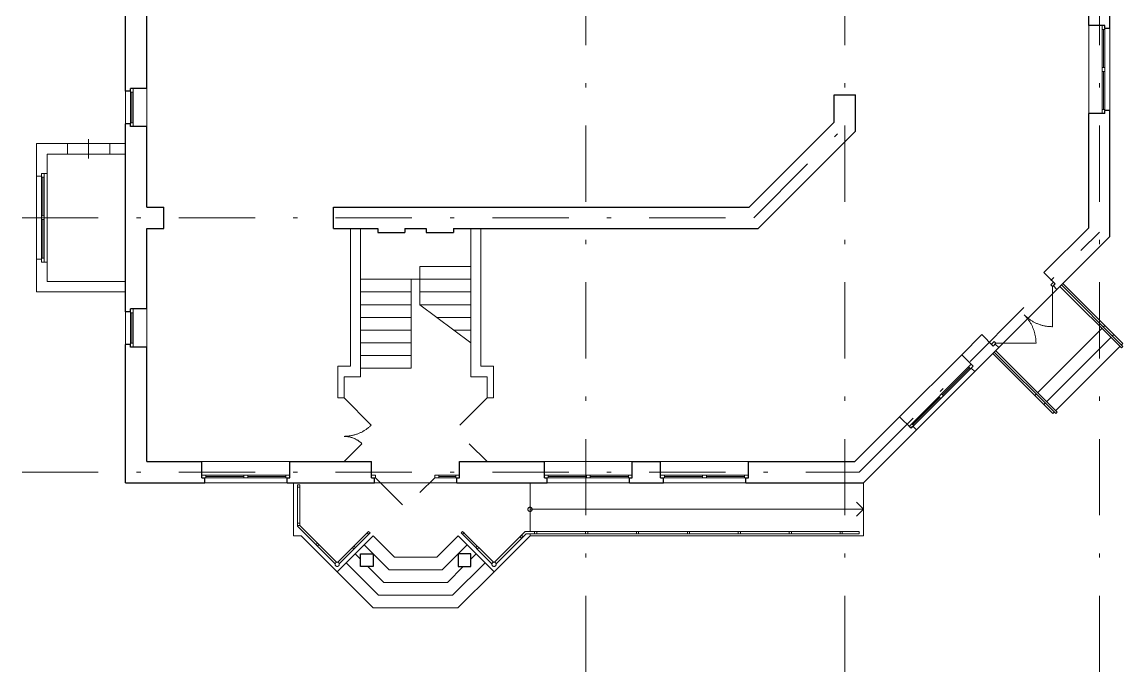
# Model space of a CAD drawing. Header units: metres. Extents: x 2.6 to 28.5, y 13.4 to 40.4.
# Drawn here: x 2.58 to 28.53, y 13.41 to 28.73 of the extents above; entities that cross this region are included whole.
import ezdxf

# ---------------------------------------------------------------- set-up
doc = ezdxf.new("R2010")
doc.units = ezdxf.units.M
doc.header["$MEASUREMENT"] = 0
doc.linetypes.add('DGN Style 4', pattern=[3.597503, 1.797628, -0.898814, 0.002247, -0.898814])

msp = doc.modelspace()

# ---------------------------------------------------------------- linework, layer by layer
at = {"color": 1, "linetype": 'DGN Style 4', "lineweight": 0}
for p, q in [((15.869, 13.407), (15.869, 37.697)), ((21.969, 13.407), (21.969, 37.697)), ((27.969, 13.407), (27.969, 37.697)), ((19.823, 24.117), (21.969, 26.264)), ((2.579, 24.117), (19.823, 24.117)), ((22.308, 18.117), (27.969, 23.779)), ((2.579, 18.117), (22.308, 18.117))]:
    msp.add_line(p, q, dxfattribs=at)
at = {"lineweight": 30}
for p, q in [((5.019, 27.102), (5.019, 30.367)), ((5.519, 27.167), (5.519, 29.867)), ((5.019, 21.902), (5.019, 26.332)), ((5.519, 24.367), (5.519, 26.267)), ((5.519, 21.967), (5.519, 23.867)), ((5.019, 17.867), (5.019, 21.132)), ((5.519, 18.367), (5.519, 21.067)), ((5.519, 18.367), (6.819, 18.367)), ((8.889, 18.367), (10.819, 18.367)), ((12.889, 18.367), (14.889, 18.367)), ((19.699, 18.367), (22.205, 18.367)), ((5.019, 17.867), (6.884, 17.867)), ((8.824, 17.867), (10.884, 17.867)), ((12.824, 17.867), (14.954, 17.867)), ((19.634, 17.867), (22.412, 17.867))]:
    msp.add_line(p, q, dxfattribs=at)
at = {"color": 7, "linetype": 'Continuous', "lineweight": 30}
for p, q in [((28.219, 28.582), (28.219, 29.382)), ((27.719, 28.647), (27.719, 29.317)), ((28.099, 28.647), (27.719, 28.647)), ((28.099, 28.582), (28.099, 28.647)), ((28.219, 28.582), (28.099, 28.582)), ((5.139, 27.102), (5.019, 27.102)), ((5.519, 27.167), (5.139, 27.167)), ((5.139, 27.102), (5.139, 27.167)), ((21.719, 26.367), (21.719, 27.017)), ((21.719, 27.017), (22.219, 27.017)), ((22.219, 26.16), (22.219, 27.017)), ((27.719, 23.882), (27.719, 26.577)), ((28.099, 26.577), (27.719, 26.577)), ((28.099, 26.577), (28.099, 26.642)), ((28.219, 26.642), (28.099, 26.642)), ((28.219, 23.675), (28.219, 26.642)), ((5.139, 26.332), (5.019, 26.332)), ((5.139, 26.267), (5.139, 26.332)), ((5.519, 26.267), (5.139, 26.267)), ((19.719, 24.367), (21.719, 26.367)), ((19.926, 23.867), (22.219, 26.16)), ((5.519, 24.367), (5.919, 24.367)), ((5.919, 23.867), (5.919, 24.367)), ((9.919, 24.367), (19.719, 24.367)), ((9.919, 23.867), (9.919, 24.367)), ((26.663, 22.825), (27.719, 23.882)), ((5.519, 23.867), (5.919, 23.867)), ((9.919, 23.867), (10.964, 23.867)), ((10.964, 23.867), (10.964, 23.767)), ((10.964, 23.767), (11.604, 23.767)), ((11.604, 23.867), (11.604, 23.767)), ((11.604, 23.867), (12.104, 23.867)), ((12.104, 23.867), (12.104, 23.767)), ((12.104, 23.767), (12.744, 23.767)), ((12.744, 23.867), (12.744, 23.767)), ((12.744, 23.867), (19.926, 23.867)), ((26.97, 22.426), (28.219, 23.675)), ((26.931, 22.557), (26.663, 22.825)), ((26.885, 22.511), (26.931, 22.557)), ((26.97, 22.426), (26.885, 22.511)), ((5.139, 21.902), (5.019, 21.902)), ((5.519, 21.967), (5.139, 21.967)), ((5.139, 21.902), (5.139, 21.967)), ((24.725, 20.888), (25.199, 21.362)), ((25.467, 21.093), (25.199, 21.362)), ((5.139, 21.132), (5.019, 21.132)), ((5.139, 21.067), (5.139, 21.132)), ((5.519, 21.067), (5.139, 21.067)), ((25.033, 20.488), (25.598, 21.054)), ((25.467, 21.093), (25.513, 21.139)), ((25.598, 21.054), (25.513, 21.139)), ((24.994, 20.619), (24.725, 20.888)), ((24.948, 20.573), (24.994, 20.619)), ((25.033, 20.488), (24.948, 20.573)), ((22.205, 18.367), (23.261, 19.424)), ((23.53, 19.155), (23.261, 19.424)), ((23.53, 19.155), (23.576, 19.201)), ((23.661, 19.117), (23.576, 19.201)), ((22.412, 17.867), (23.661, 19.117)), ((6.819, 17.987), (6.819, 18.367)), ((8.889, 17.987), (8.889, 18.367)), ((10.819, 17.987), (10.819, 18.367)), ((12.889, 17.987), (12.889, 18.367)), ((14.889, 17.987), (14.889, 18.367)), ((16.959, 17.987), (16.959, 18.367)), ((16.959, 18.367), (17.629, 18.367)), ((17.629, 17.987), (17.629, 18.367)), ((19.699, 17.987), (19.699, 18.367)), ((6.819, 17.987), (6.884, 17.987)), ((6.884, 17.867), (6.884, 17.987)), ((8.824, 17.987), (8.889, 17.987)), ((8.824, 17.867), (8.824, 17.987)), ((10.819, 17.987), (10.884, 17.987)), ((10.884, 17.867), (10.884, 17.987)), ((12.824, 17.987), (12.889, 17.987)), ((12.824, 17.867), (12.824, 17.987)), ((14.889, 17.987), (14.954, 17.987)), ((14.954, 17.867), (14.954, 17.987)), ((16.894, 17.987), (16.959, 17.987)), ((16.894, 17.867), (16.894, 17.987)), ((17.629, 17.987), (17.694, 17.987)), ((17.694, 17.867), (17.694, 17.987)), ((19.634, 17.987), (19.699, 17.987)), ((19.634, 17.867), (19.634, 17.987)), ((16.894, 17.867), (17.694, 17.867)), ((10.554, 16.193), (10.854, 16.193)), ((10.554, 15.893), (10.554, 16.193)), ((10.854, 16.193), (10.854, 15.893)), ((13.154, 16.193), (12.854, 16.193)), ((12.854, 16.193), (12.854, 15.893)), ((13.154, 15.893), (13.154, 16.193)), ((10.854, 15.893), (10.554, 15.893)), ((12.854, 15.893), (13.154, 15.893))]:
    msp.add_line(p, q, dxfattribs=at)
at = {"color": 7, "linetype": 'Continuous', "lineweight": 0}
for p, q in [((27.719, 26.577), (27.719, 28.647)), ((28.039, 26.667), (28.039, 28.557)), ((28.069, 27.657), (28.069, 28.557)), ((28.099, 28.557), (28.099, 26.667)), ((28.219, 28.582), (28.219, 26.642)), ((28.069, 26.667), (28.069, 27.567)), ((5.019, 26.332), (5.019, 27.102)), ((5.139, 26.357), (5.139, 27.077)), ((5.169, 26.357), (5.169, 27.077)), ((5.199, 27.077), (5.199, 26.357)), ((5.519, 26.267), (5.519, 27.167)), ((4.149, 25.967), (4.149, 25.517)), ((3.649, 25.867), (4.649, 25.867)), ((3.649, 25.617), (3.649, 25.867)), ((4.649, 25.867), (4.649, 25.617)), ((4.649, 25.617), (3.649, 25.617)), ((2.919, 25.097), (2.919, 23.137)), ((3.039, 23.162), (3.039, 25.072)), ((3.069, 24.162), (3.069, 25.072)), ((3.099, 25.072), (3.099, 23.162)), ((3.169, 23.072), (3.169, 25.162)), ((3.069, 23.162), (3.069, 24.072)), ((11.954, 22.667), (13.154, 22.667)), ((10.554, 22.367), (11.754, 22.367)), ((11.954, 22.367), (13.154, 22.367)), ((26.97, 22.426), (25.598, 21.054)), ((10.554, 22.067), (11.754, 22.067)), ((11.954, 22.067), (13.154, 22.067)), ((11.954, 22.067), (13.154, 21.167)), ((5.019, 21.132), (5.019, 21.902)), ((5.139, 21.157), (5.139, 21.877)), ((5.169, 21.157), (5.169, 21.877)), ((5.199, 21.877), (5.199, 21.157)), ((5.519, 21.067), (5.519, 21.967)), ((26.212, 21.812), (26.199, 21.825)), ((26.199, 21.825), (26.212, 21.812)), ((26.224, 21.799), (26.212, 21.812)), ((26.212, 21.812), (26.225, 21.8)), ((26.236, 21.786), (26.224, 21.799)), ((26.225, 21.8), (26.238, 21.788)), ((10.554, 21.767), (11.754, 21.767)), ((12.354, 21.767), (13.154, 21.767)), ((26.247, 21.773), (26.236, 21.786)), ((26.238, 21.788), (26.251, 21.777)), ((26.259, 21.759), (26.247, 21.773)), ((26.251, 21.777), (26.265, 21.765)), ((26.27, 21.746), (26.259, 21.759)), ((26.265, 21.765), (26.278, 21.754)), ((26.281, 21.732), (26.27, 21.746)), ((26.278, 21.754), (26.292, 21.743)), ((26.291, 21.718), (26.281, 21.732)), ((26.302, 21.703), (26.291, 21.718)), ((26.292, 21.743), (26.306, 21.733)), ((26.312, 21.689), (26.302, 21.703)), ((26.306, 21.733), (26.321, 21.722)), ((26.322, 21.674), (26.312, 21.689)), ((26.321, 21.722), (26.335, 21.712)), ((26.331, 21.659), (26.322, 21.674)), ((26.341, 21.644), (26.331, 21.659)), ((26.335, 21.712), (26.35, 21.702)), ((26.35, 21.629), (26.341, 21.644)), ((26.35, 21.702), (26.365, 21.693)), ((26.358, 21.614), (26.35, 21.629)), ((26.367, 21.598), (26.358, 21.614)), ((26.365, 21.693), (26.38, 21.684)), ((26.375, 21.582), (26.367, 21.598)), ((26.383, 21.567), (26.375, 21.582)), ((26.38, 21.684), (26.395, 21.675)), ((26.39, 21.551), (26.383, 21.567)), ((26.397, 21.534), (26.39, 21.551)), ((26.395, 21.675), (26.41, 21.666)), ((26.41, 21.666), (26.426, 21.657)), ((26.426, 21.657), (26.442, 21.649)), ((26.442, 21.649), (26.458, 21.642)), ((26.458, 21.642), (26.474, 21.634)), ((26.474, 21.634), (26.49, 21.627)), ((26.49, 21.627), (26.506, 21.62)), ((26.506, 21.62), (26.522, 21.613)), ((26.522, 21.613), (26.539, 21.607)), ((26.539, 21.607), (26.555, 21.601)), ((26.555, 21.601), (26.572, 21.595)), ((26.572, 21.595), (26.589, 21.59)), ((26.589, 21.59), (26.606, 21.585)), ((26.606, 21.585), (26.623, 21.58)), ((26.623, 21.58), (26.64, 21.576)), ((26.64, 21.576), (26.657, 21.572)), ((26.657, 21.572), (26.675, 21.568)), ((26.675, 21.568), (26.692, 21.564)), ((26.692, 21.564), (26.709, 21.561)), ((26.709, 21.561), (26.727, 21.559)), ((26.727, 21.559), (26.744, 21.556)), ((26.744, 21.556), (26.762, 21.554)), ((26.762, 21.554), (26.779, 21.552)), ((26.779, 21.552), (26.797, 21.551)), ((26.797, 21.551), (26.815, 21.549)), ((26.815, 21.549), (26.832, 21.549)), ((26.832, 21.549), (26.85, 21.548)), ((26.85, 21.548), (26.868, 21.548)), ((10.554, 21.467), (11.754, 21.467)), ((12.754, 21.467), (13.154, 21.467)), ((26.404, 21.518), (26.397, 21.534)), ((26.411, 21.502), (26.404, 21.518)), ((26.417, 21.485), (26.411, 21.502)), ((26.423, 21.469), (26.417, 21.485)), ((26.429, 21.452), (26.423, 21.469)), ((26.434, 21.435), (26.429, 21.452)), ((26.439, 21.418), (26.434, 21.435)), ((26.444, 21.401), (26.439, 21.418)), ((26.448, 21.384), (26.444, 21.401)), ((26.452, 21.367), (26.448, 21.384)), ((26.456, 21.35), (26.452, 21.367)), ((26.46, 21.332), (26.456, 21.35)), ((26.463, 21.315), (26.46, 21.332)), ((26.466, 21.297), (26.463, 21.315)), ((26.468, 21.28), (26.466, 21.297)), ((26.47, 21.262), (26.468, 21.28)), ((26.73, 19.781), (28.243, 21.294)), ((28.278, 21.33), (28.314, 21.365)), ((10.554, 21.167), (11.754, 21.167)), ((26.472, 21.245), (26.47, 21.262)), ((26.473, 21.227), (26.472, 21.245)), ((26.475, 21.21), (26.473, 21.227)), ((26.475, 21.192), (26.475, 21.21)), ((26.476, 21.174), (26.475, 21.192)), ((26.476, 21.157), (26.476, 21.174)), ((10.554, 20.867), (11.754, 20.867)), ((23.261, 19.424), (24.725, 20.888)), ((23.551, 19.261), (24.888, 20.598)), ((24.93, 20.555), (23.594, 19.219)), ((24.272, 19.94), (24.909, 20.577)), ((25.033, 20.488), (23.661, 19.117)), ((23.572, 19.24), (24.209, 19.877)), ((26.659, 19.71), (26.694, 19.746)), ((10.771, 19.192), (10.784, 19.204)), ((10.784, 19.204), (10.796, 19.216)), ((10.796, 19.216), (10.808, 19.228)), ((10.169, 18.963), (10.187, 18.964)), ((10.183, 18.963), (10.169, 18.963)), ((10.198, 18.963), (10.183, 18.963)), ((10.187, 18.964), (10.204, 18.964)), ((10.212, 18.962), (10.198, 18.963)), ((10.204, 18.964), (10.221, 18.965)), ((10.226, 18.961), (10.212, 18.962)), ((10.221, 18.965), (10.238, 18.966)), ((10.24, 18.959), (10.226, 18.961)), ((10.238, 18.966), (10.256, 18.968)), ((10.254, 18.957), (10.24, 18.959)), ((10.268, 18.955), (10.254, 18.957)), ((10.256, 18.968), (10.273, 18.969)), ((10.282, 18.953), (10.268, 18.955)), ((10.273, 18.969), (10.29, 18.971)), ((10.296, 18.95), (10.282, 18.953)), ((10.29, 18.971), (10.307, 18.974)), ((10.31, 18.947), (10.296, 18.95)), ((10.307, 18.974), (10.324, 18.977)), ((10.324, 18.943), (10.31, 18.947)), ((10.324, 18.977), (10.341, 18.98)), ((10.337, 18.939), (10.324, 18.943)), ((10.341, 18.98), (10.358, 18.983)), ((10.358, 18.983), (10.375, 18.987)), ((10.375, 18.987), (10.392, 18.991)), ((10.392, 18.991), (10.409, 18.996)), ((10.409, 18.996), (10.425, 19)), ((10.425, 19), (10.442, 19.005)), ((10.442, 19.005), (10.458, 19.011)), ((10.458, 19.011), (10.475, 19.017)), ((10.475, 19.017), (10.491, 19.023)), ((10.491, 19.023), (10.507, 19.029)), ((10.507, 19.029), (10.523, 19.036)), ((10.523, 19.036), (10.539, 19.042)), ((10.539, 19.042), (10.555, 19.05)), ((10.555, 19.05), (10.57, 19.057)), ((10.57, 19.057), (10.586, 19.065)), ((10.586, 19.065), (10.601, 19.073)), ((10.601, 19.073), (10.616, 19.082)), ((10.616, 19.082), (10.631, 19.09)), ((10.631, 19.09), (10.646, 19.099)), ((10.646, 19.099), (10.661, 19.109)), ((10.661, 19.109), (10.675, 19.118)), ((10.675, 19.118), (10.689, 19.128)), ((10.689, 19.128), (10.703, 19.138)), ((10.703, 19.138), (10.717, 19.148)), ((10.717, 19.148), (10.731, 19.159)), ((10.731, 19.159), (10.744, 19.17)), ((10.744, 19.17), (10.758, 19.181)), ((10.758, 19.181), (10.771, 19.192)), ((10.351, 18.935), (10.337, 18.939)), ((10.364, 18.931), (10.351, 18.935)), ((10.378, 18.926), (10.364, 18.931)), ((10.391, 18.921), (10.378, 18.926)), ((10.404, 18.915), (10.391, 18.921)), ((10.417, 18.91), (10.404, 18.915)), ((10.43, 18.903), (10.417, 18.91)), ((10.442, 18.897), (10.43, 18.903)), ((10.455, 18.89), (10.442, 18.897)), ((10.467, 18.884), (10.455, 18.89)), ((10.479, 18.876), (10.467, 18.884)), ((10.492, 18.869), (10.479, 18.876)), ((10.503, 18.861), (10.492, 18.869)), ((10.515, 18.853), (10.503, 18.861)), ((10.526, 18.844), (10.515, 18.853)), ((10.538, 18.836), (10.526, 18.844)), ((10.549, 18.827), (10.538, 18.836)), ((10.56, 18.818), (10.549, 18.827)), ((10.57, 18.808), (10.56, 18.818)), ((10.581, 18.799), (10.57, 18.808)), ((10.591, 18.789), (10.581, 18.799)), ((6.819, 18.367), (8.889, 18.367)), ((14.889, 18.367), (16.959, 18.367)), ((17.629, 18.367), (19.699, 18.367)), ((6.909, 18.047), (8.799, 18.047)), ((6.909, 18.017), (7.809, 18.017)), ((8.799, 17.987), (6.909, 17.987)), ((7.899, 18.017), (8.799, 18.017)), ((12.399, 18.047), (12.799, 18.047)), ((12.799, 18.017), (12.399, 18.017)), ((12.399, 17.987), (12.799, 17.987)), ((14.979, 18.047), (16.869, 18.047)), ((14.979, 18.017), (15.879, 18.017)), ((16.869, 17.987), (14.979, 17.987)), ((15.969, 18.017), (16.869, 18.017)), ((17.719, 18.047), (19.609, 18.047)), ((17.719, 18.017), (18.619, 18.017)), ((19.609, 17.987), (17.719, 17.987)), ((18.709, 18.017), (19.609, 18.017)), ((8.824, 17.867), (6.884, 17.867)), ((10.884, 17.867), (12.824, 17.867)), ((16.894, 17.867), (14.954, 17.867)), ((19.634, 17.867), (17.694, 17.867)), ((22.247, 17.407), (22.412, 17.242)), ((14.502, 17.248), (14.501, 17.244)), ((14.501, 17.244), (14.501, 17.24)), ((14.501, 17.24), (14.502, 17.236)), ((14.503, 17.256), (14.502, 17.252)), ((14.502, 17.252), (14.502, 17.248)), ((14.502, 17.236), (14.502, 17.232)), ((14.502, 17.232), (14.503, 17.228)), ((14.505, 17.26), (14.503, 17.256)), ((14.503, 17.228), (14.505, 17.224)), ((14.506, 17.264), (14.505, 17.26)), ((14.505, 17.224), (14.506, 17.221)), ((14.508, 17.268), (14.506, 17.264)), ((14.506, 17.221), (14.508, 17.217)), ((14.51, 17.271), (14.508, 17.268)), ((14.508, 17.217), (14.51, 17.214)), ((14.513, 17.274), (14.51, 17.271)), ((14.51, 17.214), (14.513, 17.21)), ((14.516, 17.277), (14.513, 17.274)), ((14.513, 17.21), (14.516, 17.207)), ((14.518, 17.28), (14.516, 17.277)), ((14.516, 17.207), (14.518, 17.204)), ((14.522, 17.283), (14.518, 17.28)), ((14.518, 17.204), (14.522, 17.202)), ((14.525, 17.285), (14.522, 17.283)), ((14.522, 17.202), (14.525, 17.2)), ((14.529, 17.287), (14.525, 17.285)), ((14.525, 17.2), (14.529, 17.198)), ((14.532, 17.289), (14.529, 17.287)), ((14.529, 17.198), (14.532, 17.196)), ((14.536, 17.29), (14.532, 17.289)), ((14.532, 17.196), (14.536, 17.195)), ((14.54, 17.291), (14.536, 17.29)), ((14.536, 17.195), (14.54, 17.193)), ((14.544, 17.292), (14.54, 17.291)), ((14.54, 17.193), (14.544, 17.193)), ((14.548, 17.292), (14.544, 17.292)), ((14.544, 17.193), (14.548, 17.192)), ((14.552, 17.292), (14.548, 17.292)), ((14.548, 17.192), (14.552, 17.192)), ((22.412, 17.242), (14.551, 17.242)), ((14.556, 17.292), (14.552, 17.292)), ((14.552, 17.192), (14.556, 17.192)), ((14.56, 17.292), (14.556, 17.292)), ((14.556, 17.192), (14.56, 17.193)), ((14.564, 17.291), (14.56, 17.292)), ((14.56, 17.193), (14.564, 17.194)), ((14.568, 17.29), (14.564, 17.291)), ((14.564, 17.194), (14.568, 17.195)), ((14.572, 17.288), (14.568, 17.29)), ((14.568, 17.195), (14.572, 17.197)), ((14.576, 17.286), (14.572, 17.288)), ((14.572, 17.197), (14.576, 17.199)), ((14.579, 17.284), (14.576, 17.286)), ((14.576, 17.199), (14.579, 17.201)), ((14.583, 17.282), (14.579, 17.284)), ((14.579, 17.201), (14.583, 17.203)), ((14.586, 17.279), (14.583, 17.282)), ((14.583, 17.203), (14.586, 17.206)), ((14.589, 17.276), (14.586, 17.279)), ((14.586, 17.206), (14.589, 17.209)), ((14.591, 17.273), (14.589, 17.276)), ((14.589, 17.209), (14.591, 17.212)), ((14.594, 17.269), (14.591, 17.273)), ((14.591, 17.212), (14.594, 17.215)), ((14.596, 17.266), (14.594, 17.269)), ((14.594, 17.215), (14.596, 17.219)), ((14.597, 17.262), (14.596, 17.266)), ((14.596, 17.219), (14.597, 17.222)), ((14.599, 17.258), (14.597, 17.262)), ((14.597, 17.222), (14.599, 17.226)), ((14.6, 17.254), (14.599, 17.258)), ((14.599, 17.226), (14.6, 17.23)), ((14.601, 17.25), (14.6, 17.254)), ((14.6, 17.23), (14.601, 17.234)), ((14.601, 17.246), (14.601, 17.25)), ((14.601, 17.242), (14.601, 17.246)), ((14.601, 17.238), (14.601, 17.242)), ((14.601, 17.234), (14.601, 17.238)), ((22.247, 17.077), (22.412, 17.242)), ((10.642, 16.405), (11.23, 15.817)), ((13.066, 16.405), (12.479, 15.817)), ((10.43, 16.193), (10.554, 16.069)), ((13.279, 16.193), (13.154, 16.069)), ((10.218, 15.981), (10.981, 15.217)), ((10.73, 15.893), (11.106, 15.517)), ((12.979, 15.893), (12.603, 15.517)), ((13.491, 15.981), (12.727, 15.217)), ((11.23, 15.817), (12.479, 15.817)), ((11.106, 15.517), (12.603, 15.517)), ((10.981, 15.217), (12.727, 15.217))]:
    msp.add_line(p, q, dxfattribs=at)
at = {"color": 7, "linetype": 'Continuous', "lineweight": 13}
for p, q in [((28.039, 28.647), (28.039, 28.557)), ((28.099, 28.647), (28.039, 28.647)), ((28.039, 28.557), (28.099, 28.557)), ((28.099, 28.557), (28.099, 28.647)), ((28.039, 27.567), (28.039, 27.657)), ((28.039, 27.657), (28.099, 27.657)), ((28.099, 27.567), (28.039, 27.567)), ((28.099, 27.657), (28.099, 27.567)), ((5.139, 27.167), (5.139, 27.077)), ((5.199, 27.167), (5.139, 27.167)), ((5.139, 27.077), (5.199, 27.077)), ((5.199, 27.077), (5.199, 27.167)), ((28.039, 26.577), (28.039, 26.667)), ((28.039, 26.667), (28.099, 26.667)), ((28.099, 26.577), (28.039, 26.577)), ((28.099, 26.667), (28.099, 26.577)), ((5.139, 26.267), (5.139, 26.357)), ((5.139, 26.357), (5.199, 26.357)), ((5.199, 26.267), (5.139, 26.267)), ((5.199, 26.357), (5.199, 26.267)), ((2.919, 25.867), (3.649, 25.867)), ((2.919, 25.097), (2.919, 25.867)), ((3.649, 25.617), (3.649, 25.867)), ((4.649, 25.617), (4.649, 25.867)), ((4.649, 25.867), (5.019, 25.867)), ((3.169, 25.617), (3.649, 25.617)), ((3.169, 25.162), (3.169, 25.617)), ((4.649, 25.617), (5.019, 25.617)), ((2.919, 25.097), (3.039, 25.097)), ((3.039, 25.162), (3.169, 25.162)), ((3.039, 25.097), (3.039, 25.162)), ((3.039, 25.162), (3.039, 25.072)), ((3.099, 25.162), (3.039, 25.162)), ((3.039, 25.072), (3.099, 25.072)), ((3.099, 25.072), (3.099, 25.162)), ((3.039, 24.162), (3.039, 24.072)), ((3.099, 24.162), (3.039, 24.162)), ((3.099, 24.072), (3.099, 24.162)), ((3.039, 24.072), (3.099, 24.072)), ((10.319, 20.617), (10.319, 23.867)), ((10.554, 20.367), (10.554, 23.867)), ((13.154, 20.367), (13.154, 23.867)), ((13.389, 23.867), (13.389, 20.617)), ((2.919, 22.367), (2.919, 23.137)), ((2.919, 23.137), (3.039, 23.137)), ((3.039, 23.072), (3.039, 23.162)), ((3.039, 23.162), (3.099, 23.162)), ((3.039, 23.072), (3.039, 23.137)), ((3.099, 23.162), (3.099, 23.072)), ((3.039, 23.072), (3.169, 23.072)), ((3.099, 23.072), (3.039, 23.072)), ((3.169, 22.617), (3.169, 23.072)), ((11.954, 22.067), (11.954, 22.967)), ((11.954, 22.967), (13.154, 22.967)), ((3.169, 22.617), (5.019, 22.617)), ((10.554, 22.667), (11.954, 22.667)), ((11.754, 20.567), (11.754, 22.667)), ((26.825, 22.535), (26.889, 22.599)), ((26.889, 22.599), (26.931, 22.557)), ((2.919, 22.367), (5.019, 22.367)), ((26.868, 22.493), (26.825, 22.535)), ((26.931, 22.557), (26.868, 22.493)), ((26.868, 22.493), (26.868, 21.548)), ((28.49, 21.047), (27.041, 22.496)), ((28.526, 21.082), (27.076, 22.532)), ((28.526, 21.153), (27.112, 22.567)), ((5.139, 21.967), (5.139, 21.877)), ((5.199, 21.967), (5.139, 21.967)), ((5.139, 21.877), (5.199, 21.877)), ((5.199, 21.877), (5.199, 21.967)), ((28.066, 21.542), (28.101, 21.577)), ((26.518, 19.993), (28.031, 21.507)), ((5.139, 21.067), (5.139, 21.157)), ((5.139, 21.157), (5.199, 21.157)), ((5.199, 21.067), (5.139, 21.067)), ((5.199, 21.157), (5.199, 21.067)), ((25.425, 21.135), (25.489, 21.199)), ((25.467, 21.093), (25.425, 21.135)), ((25.531, 21.157), (25.467, 21.093)), ((25.489, 21.199), (25.531, 21.157)), ((25.531, 21.157), (26.476, 21.157)), ((26.942, 19.569), (28.455, 21.082)), ((28.49, 21.118), (28.526, 21.153)), ((28.49, 21.047), (28.526, 21.082)), ((25.457, 20.913), (26.871, 19.498)), ((25.492, 20.948), (26.942, 19.498)), ((25.528, 20.983), (26.977, 19.534)), ((10.019, 19.867), (10.019, 20.617)), ((10.019, 20.617), (10.319, 20.617)), ((10.554, 20.567), (11.754, 20.567)), ((13.389, 20.617), (13.689, 20.617)), ((13.689, 20.617), (13.689, 19.867)), ((24.951, 20.662), (24.888, 20.598)), ((24.888, 20.598), (24.93, 20.555)), ((24.93, 20.555), (24.994, 20.619)), ((24.994, 20.619), (24.951, 20.662)), ((10.169, 19.867), (10.169, 20.367)), ((10.169, 20.367), (10.554, 20.367)), ((13.154, 20.367), (13.539, 20.367)), ((13.539, 19.867), (13.539, 20.367)), ((10.019, 19.867), (10.169, 19.867)), ((10.169, 19.867), (10.808, 19.228)), ((13.539, 19.867), (12.9, 19.228)), ((13.689, 19.867), (13.539, 19.867)), ((24.188, 19.898), (24.251, 19.962)), ((24.23, 19.855), (24.188, 19.898)), ((24.294, 19.919), (24.23, 19.855)), ((24.251, 19.962), (24.294, 19.919)), ((26.447, 19.923), (26.482, 19.958)), ((26.871, 19.498), (26.906, 19.534)), ((26.942, 19.498), (26.977, 19.534)), ((23.488, 19.198), (23.551, 19.261)), ((23.594, 19.219), (23.53, 19.155)), ((23.551, 19.261), (23.594, 19.219)), ((23.53, 19.155), (23.488, 19.198)), ((10.169, 18.367), (10.591, 18.789)), ((13.539, 18.367), (13.118, 18.789)), ((6.819, 18.047), (6.909, 18.047)), ((6.819, 17.987), (6.819, 18.047)), ((6.909, 17.987), (6.819, 17.987)), ((6.909, 18.047), (6.909, 17.987)), ((7.809, 18.047), (7.899, 18.047)), ((7.809, 17.987), (7.809, 18.047)), ((7.899, 17.987), (7.809, 17.987)), ((7.899, 18.047), (7.899, 17.987)), ((8.889, 18.047), (8.799, 18.047)), ((8.799, 18.047), (8.799, 17.987)), ((8.799, 17.987), (8.889, 17.987)), ((8.889, 17.987), (8.889, 18.047)), ((10.819, 18.047), (10.909, 18.047)), ((10.819, 17.987), (10.819, 18.047)), ((10.909, 17.987), (10.819, 17.987)), ((10.909, 18.047), (10.909, 17.987)), ((10.909, 17.987), (11.547, 17.35)), ((12.309, 17.987), (11.957, 17.635)), ((12.309, 18.047), (12.399, 18.047)), ((12.309, 17.987), (12.309, 18.047)), ((12.399, 17.987), (12.309, 17.987)), ((12.399, 18.047), (12.399, 17.987)), ((12.799, 18.047), (12.889, 18.047)), ((12.799, 17.987), (12.799, 18.047)), ((12.889, 17.987), (12.799, 17.987)), ((12.889, 18.047), (12.889, 17.987)), ((14.889, 18.047), (14.979, 18.047)), ((14.889, 17.987), (14.889, 18.047)), ((14.979, 17.987), (14.889, 17.987)), ((14.979, 18.047), (14.979, 17.987)), ((15.879, 18.047), (15.969, 18.047)), ((15.879, 17.987), (15.879, 18.047)), ((15.969, 17.987), (15.879, 17.987)), ((15.969, 18.047), (15.969, 17.987)), ((16.959, 18.047), (16.869, 18.047)), ((16.869, 18.047), (16.869, 17.987)), ((16.869, 17.987), (16.959, 17.987)), ((16.959, 17.987), (16.959, 18.047)), ((17.629, 18.047), (17.719, 18.047)), ((17.629, 17.987), (17.629, 18.047)), ((17.719, 17.987), (17.629, 17.987)), ((17.719, 18.047), (17.719, 17.987)), ((18.619, 18.047), (18.709, 18.047)), ((18.619, 17.987), (18.619, 18.047)), ((18.709, 17.987), (18.619, 17.987)), ((18.709, 18.047), (18.709, 17.987)), ((19.699, 18.047), (19.609, 18.047)), ((19.609, 18.047), (19.609, 17.987)), ((19.609, 17.987), (19.699, 17.987)), ((19.699, 17.987), (19.699, 18.047)), ((8.974, 17.867), (8.974, 16.617)), ((9.074, 17.817), (9.074, 16.842)), ((9.074, 17.817), (9.124, 17.817)), ((9.074, 17.767), (9.074, 17.817)), ((9.124, 17.767), (9.074, 17.767)), ((9.124, 17.817), (9.124, 16.862)), ((9.124, 17.817), (9.124, 17.767)), ((14.551, 16.717), (14.551, 17.867)), ((22.412, 17.867), (22.412, 16.617)), ((9.074, 16.912), (9.124, 16.912)), ((9.074, 16.862), (9.074, 16.912)), ((9.124, 16.912), (9.124, 16.862)), ((9.157, 16.617), (8.974, 16.617)), ((9.124, 16.862), (9.074, 16.862)), ((9.074, 16.842), (9.957, 15.959)), ((9.124, 16.862), (9.993, 15.994)), ((9.157, 16.617), (10.857, 14.917)), ((10.854, 16.617), (10.006, 15.769)), ((10.748, 16.723), (10.019, 15.994)), ((10.784, 16.688), (10.054, 15.959)), ((10.713, 16.688), (10.748, 16.723)), ((10.748, 16.653), (10.713, 16.688)), ((10.748, 16.723), (10.784, 16.688)), ((10.784, 16.688), (10.748, 16.653)), ((10.854, 16.617), (11.354, 16.117)), ((12.854, 16.617), (12.354, 16.117)), ((12.854, 16.617), (13.703, 15.769)), ((12.96, 16.723), (12.925, 16.688)), ((12.925, 16.688), (13.655, 15.959)), ((12.925, 16.688), (12.96, 16.653)), ((12.96, 16.723), (13.69, 15.994)), ((12.996, 16.688), (12.96, 16.723)), ((12.96, 16.653), (12.996, 16.688)), ((14.551, 16.617), (13.703, 15.769)), ((14.439, 16.717), (13.716, 15.994)), ((14.46, 16.667), (13.751, 15.959)), ((14.354, 16.632), (14.318, 16.597)), ((14.389, 16.597), (14.354, 16.632)), ((14.439, 16.717), (22.312, 16.717)), ((14.46, 16.667), (22.312, 16.667)), ((14.551, 16.617), (14.551, 16.667)), ((14.551, 16.617), (22.412, 16.617)), ((14.71, 16.717), (14.66, 16.717)), ((14.66, 16.717), (14.66, 16.667)), ((14.66, 16.667), (14.71, 16.667)), ((14.71, 16.667), (14.71, 16.717)), ((15.91, 16.717), (15.86, 16.717)), ((15.86, 16.717), (15.86, 16.667)), ((15.86, 16.667), (15.91, 16.667)), ((15.91, 16.667), (15.91, 16.717)), ((17.11, 16.717), (17.06, 16.717)), ((17.06, 16.717), (17.06, 16.667)), ((17.06, 16.667), (17.11, 16.667)), ((17.11, 16.667), (17.11, 16.717)), ((18.31, 16.717), (18.26, 16.717)), ((18.26, 16.717), (18.26, 16.667)), ((18.26, 16.667), (18.31, 16.667)), ((18.31, 16.667), (18.31, 16.717)), ((19.51, 16.717), (19.46, 16.717)), ((19.46, 16.717), (19.46, 16.667)), ((19.46, 16.667), (19.51, 16.667)), ((19.51, 16.667), (19.51, 16.717)), ((20.71, 16.717), (20.66, 16.717)), ((20.66, 16.717), (20.66, 16.667)), ((20.66, 16.667), (20.71, 16.667)), ((20.71, 16.667), (20.71, 16.717)), ((21.91, 16.717), (21.86, 16.717)), ((21.86, 16.717), (21.86, 16.667)), ((21.86, 16.667), (21.91, 16.667)), ((21.91, 16.667), (21.91, 16.717)), ((22.312, 16.717), (22.312, 16.667)), ((9.506, 16.41), (9.541, 16.446)), ((9.541, 16.375), (9.506, 16.41)), ((9.541, 16.446), (9.576, 16.41)), ((9.576, 16.41), (9.541, 16.375)), ((10.366, 16.341), (10.401, 16.376)), ((10.401, 16.376), (10.436, 16.341)), ((13.307, 16.376), (13.272, 16.341)), ((13.343, 16.341), (13.307, 16.376)), ((14.318, 16.597), (14.354, 16.561)), ((14.354, 16.561), (14.389, 16.597)), ((10.401, 16.306), (10.366, 16.341)), ((10.436, 16.341), (10.401, 16.306)), ((11.354, 16.117), (12.354, 16.117)), ((13.272, 16.341), (13.307, 16.306)), ((13.307, 16.306), (13.343, 16.341)), ((9.957, 15.956), (9.956, 15.952)), ((9.956, 15.952), (9.956, 15.948)), ((9.956, 15.948), (9.956, 15.944)), ((9.956, 15.944), (9.956, 15.939)), ((9.956, 15.939), (9.957, 15.935)), ((9.958, 15.96), (9.957, 15.956)), ((9.957, 15.935), (9.958, 15.931)), ((9.959, 15.964), (9.958, 15.96)), ((9.958, 15.931), (9.959, 15.928)), ((9.961, 15.967), (9.959, 15.964)), ((9.959, 15.928), (9.961, 15.924)), ((9.963, 15.971), (9.961, 15.967)), ((9.961, 15.924), (9.963, 15.92)), ((9.965, 15.974), (9.963, 15.971)), ((9.963, 15.92), (9.965, 15.917)), ((9.967, 15.978), (9.965, 15.974)), ((9.965, 15.917), (9.967, 15.914)), ((9.97, 15.981), (9.967, 15.978)), ((9.967, 15.914), (9.97, 15.911)), ((9.973, 15.983), (9.97, 15.981)), ((9.97, 15.911), (9.973, 15.908)), ((9.976, 15.986), (9.973, 15.983)), ((9.973, 15.908), (9.976, 15.905)), ((9.98, 15.988), (9.976, 15.986)), ((9.976, 15.905), (9.98, 15.903)), ((9.983, 15.99), (9.98, 15.988)), ((9.98, 15.903), (9.983, 15.901)), ((9.987, 15.992), (9.983, 15.99)), ((9.983, 15.901), (9.987, 15.899)), ((9.991, 15.993), (9.987, 15.992)), ((9.987, 15.899), (9.991, 15.898)), ((9.995, 15.994), (9.991, 15.993)), ((9.991, 15.898), (9.995, 15.897)), ((9.999, 15.995), (9.995, 15.994)), ((9.995, 15.897), (9.999, 15.896)), ((10.003, 15.995), (9.999, 15.995)), ((9.999, 15.896), (10.003, 15.896)), ((10.007, 15.996), (10.003, 15.995)), ((10.003, 15.896), (10.007, 15.896)), ((10.011, 15.995), (10.007, 15.996)), ((10.007, 15.896), (10.011, 15.896)), ((10.015, 15.995), (10.011, 15.995)), ((10.011, 15.896), (10.015, 15.896)), ((10.019, 15.994), (10.015, 15.995)), ((10.015, 15.896), (10.019, 15.897)), ((10.023, 15.993), (10.019, 15.994)), ((10.019, 15.897), (10.023, 15.899)), ((10.027, 15.991), (10.023, 15.993)), ((10.023, 15.899), (10.027, 15.9)), ((10.03, 15.989), (10.027, 15.991)), ((10.027, 15.9), (10.03, 15.902)), ((10.034, 15.987), (10.03, 15.989)), ((10.03, 15.902), (10.034, 15.904)), ((10.037, 15.985), (10.034, 15.987)), ((10.034, 15.904), (10.037, 15.906)), ((10.04, 15.982), (10.037, 15.985)), ((10.037, 15.906), (10.04, 15.909)), ((10.043, 15.979), (10.04, 15.982)), ((10.04, 15.909), (10.043, 15.912)), ((10.045, 15.976), (10.043, 15.979)), ((10.043, 15.912), (10.045, 15.915)), ((10.048, 15.973), (10.045, 15.976)), ((10.045, 15.915), (10.048, 15.919)), ((10.05, 15.969), (10.048, 15.973)), ((10.048, 15.919), (10.05, 15.922)), ((10.052, 15.965), (10.05, 15.969)), ((10.05, 15.922), (10.052, 15.926)), ((10.053, 15.962), (10.052, 15.965)), ((10.052, 15.926), (10.053, 15.93)), ((10.054, 15.958), (10.053, 15.962)), ((10.053, 15.93), (10.054, 15.933)), ((10.055, 15.954), (10.054, 15.958)), ((10.054, 15.933), (10.055, 15.937)), ((10.056, 15.95), (10.055, 15.954)), ((10.055, 15.937), (10.056, 15.942)), ((10.056, 15.946), (10.056, 15.95)), ((10.056, 15.942), (10.056, 15.946)), ((13.654, 15.956), (13.653, 15.952)), ((13.653, 15.952), (13.653, 15.948)), ((13.653, 15.948), (13.653, 15.944)), ((13.653, 15.944), (13.653, 15.939)), ((13.653, 15.939), (13.654, 15.935)), ((13.655, 15.96), (13.654, 15.956)), ((13.654, 15.935), (13.655, 15.931)), ((13.656, 15.964), (13.655, 15.96)), ((13.655, 15.931), (13.656, 15.928)), ((13.658, 15.967), (13.656, 15.964)), ((13.656, 15.928), (13.658, 15.924)), ((13.66, 15.971), (13.658, 15.967)), ((13.658, 15.924), (13.66, 15.92)), ((13.662, 15.974), (13.66, 15.971)), ((13.66, 15.92), (13.662, 15.917)), ((13.664, 15.978), (13.662, 15.974)), ((13.662, 15.917), (13.664, 15.914)), ((13.667, 15.981), (13.664, 15.978)), ((13.664, 15.914), (13.667, 15.911)), ((13.67, 15.983), (13.667, 15.981)), ((13.667, 15.911), (13.67, 15.908)), ((13.673, 15.986), (13.67, 15.983)), ((13.67, 15.908), (13.673, 15.905)), ((13.677, 15.988), (13.673, 15.986)), ((13.673, 15.905), (13.677, 15.903)), ((13.68, 15.99), (13.677, 15.988)), ((13.677, 15.903), (13.68, 15.901)), ((13.684, 15.992), (13.68, 15.99)), ((13.68, 15.901), (13.684, 15.899)), ((13.688, 15.993), (13.684, 15.992)), ((13.684, 15.899), (13.688, 15.898)), ((13.692, 15.994), (13.688, 15.993)), ((13.688, 15.898), (13.692, 15.897)), ((13.696, 15.995), (13.692, 15.994)), ((13.692, 15.897), (13.696, 15.896)), ((13.7, 15.995), (13.696, 15.995)), ((13.696, 15.896), (13.7, 15.896)), ((13.704, 15.996), (13.7, 15.995)), ((13.7, 15.896), (13.704, 15.896)), ((13.708, 15.995), (13.704, 15.996)), ((13.704, 15.896), (13.708, 15.896)), ((13.712, 15.995), (13.708, 15.995)), ((13.708, 15.896), (13.712, 15.896)), ((13.716, 15.994), (13.712, 15.995)), ((13.712, 15.896), (13.716, 15.897)), ((13.72, 15.993), (13.716, 15.994)), ((13.716, 15.897), (13.72, 15.899)), ((13.724, 15.991), (13.72, 15.993)), ((13.72, 15.899), (13.724, 15.9)), ((13.727, 15.989), (13.724, 15.991)), ((13.724, 15.9), (13.727, 15.902)), ((13.731, 15.987), (13.727, 15.989)), ((13.727, 15.902), (13.731, 15.904)), ((13.734, 15.985), (13.731, 15.987)), ((13.731, 15.904), (13.734, 15.906)), ((13.737, 15.982), (13.734, 15.985)), ((13.734, 15.906), (13.737, 15.909)), ((13.74, 15.979), (13.737, 15.982)), ((13.737, 15.909), (13.74, 15.912)), ((13.743, 15.976), (13.74, 15.979)), ((13.74, 15.912), (13.743, 15.915)), ((13.745, 15.973), (13.743, 15.976)), ((13.743, 15.915), (13.745, 15.919)), ((13.747, 15.969), (13.745, 15.973)), ((13.745, 15.919), (13.747, 15.922)), ((13.749, 15.965), (13.747, 15.969)), ((13.747, 15.922), (13.749, 15.926)), ((13.75, 15.962), (13.749, 15.965)), ((13.749, 15.926), (13.75, 15.93)), ((13.751, 15.958), (13.75, 15.962)), ((13.75, 15.93), (13.751, 15.933)), ((13.752, 15.954), (13.751, 15.958)), ((13.751, 15.933), (13.752, 15.937)), ((13.753, 15.95), (13.752, 15.954)), ((13.752, 15.937), (13.753, 15.942)), ((13.753, 15.946), (13.753, 15.95)), ((13.753, 15.942), (13.753, 15.946)), ((13.703, 15.769), (12.851, 14.917)), ((10.857, 14.917), (12.851, 14.917))]:
    msp.add_line(p, q, dxfattribs=at)

doc.saveas('drawing.dxf')
